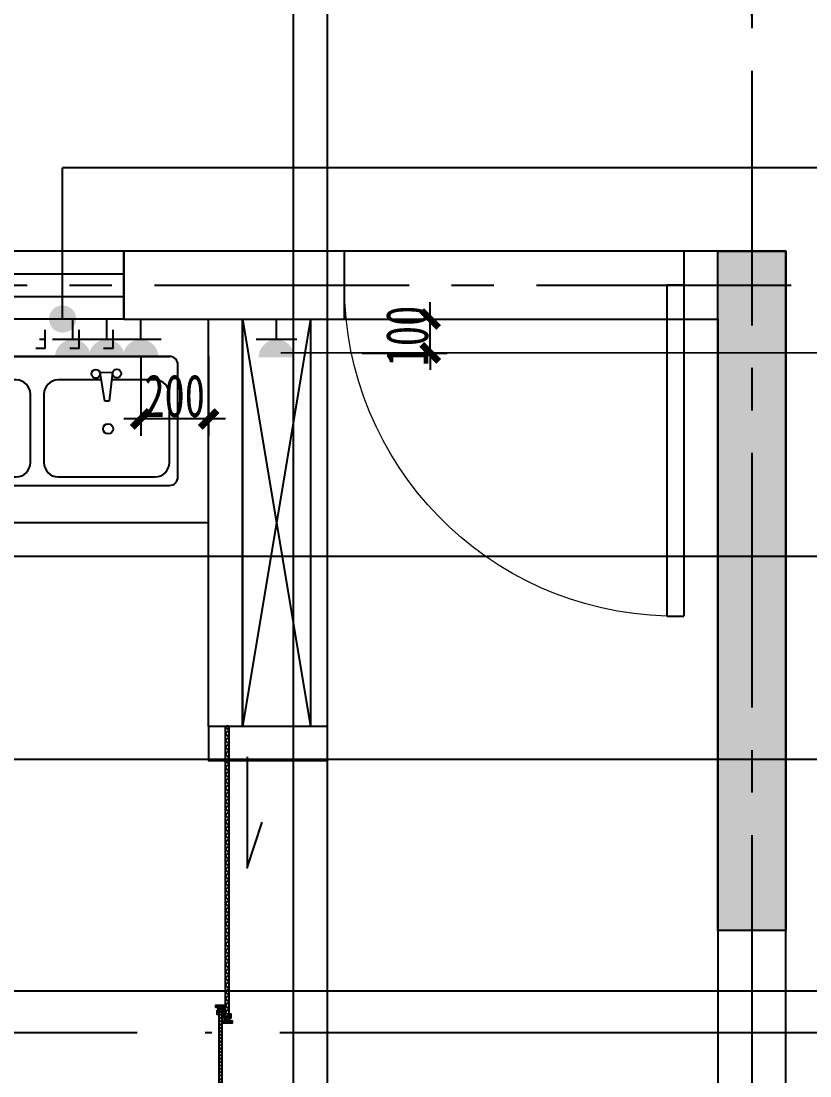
# Model space of a CAD drawing. Header units: millimetres. Extents: x -133666 to 880576, y -269375 to 86941.
# Drawn here: x 31122 to 33445, y -173559 to -170454 of the extents above; entities that cross this region are included whole.
import ezdxf
from ezdxf.enums import TextEntityAlignment as Align

# ---------------------------------------------------------------- set-up
doc = ezdxf.new("R2010")
doc.units = ezdxf.units.MM
doc.header["$LTSCALE"] = 1000
for name, pattern in [('6#轴网(1-4)20181120$0$11 12 17 18 19 20 21 22-ZW$0$DOTE', [2.42, 2, -0.2, 0.02, -0.2]), ('CENTER', [50.8, 31.75, -6.35, 6.35, -6.35]), ('CENTER2', [1.125, 0.75, -0.125, 0.125, -0.125])]:
    doc.linetypes.add(name, pattern=pattern)
doc.layers.get('0').update_dxf_attribs({"linetype": 'CONTINUOUS'})
doc.layers.get('Defpoints').update_dxf_attribs({"color": 6, "linetype": 'CONTINUOUS'})
for name, color, linetype in [('6#轴网(1-4)20181120$0$11 12 17 18 19 20 21 22-ZW$0$AXIS_轴线_A', 8, '6#轴网(1-4)20181120$0$11 12 17 18 19 20 21 22-ZW$0$DOTE'), ('A-FUR', 8, 'CONTINUOUS'), ('A-Lvtry', 5, 'CONTINUOUS'), ('AXIS', 253, 'CENTER'), ('DIM', 3, 'CONTINUOUS'), ('M-机电点位(布局空间)', 7, 'CONTINUOUS'), ('P-Furniture(活动家具)', 134, 'CONTINUOUS'), ('PUB_HATCH', 8, 'CONTINUOUS'), ('PUB_TEXT', 7, 'CONTINUOUS'), ('WALL', 2, 'CONTINUOUS'), ('WINDOW', 4, 'CONTINUOUS'), ('剪力墙', 6, 'CONTINUOUS'), ('门', 9, 'CONTINUOUS')]:
    doc.layers.add(name, color=color, linetype=linetype)
doc.styles.add('DIM', font='', dxfattribs={"width": 0.7})
doc.styles.add('HZ', font='romans.shx', dxfattribs={"width": 0.9, "bigfont": 'bzhz.shx'})
doc.styles.add('ZZ', font='tssdeng.shx', dxfattribs={"width": 0.7, "bigfont": 'tssdchn.shx'})
doc.styles.get('DIM').set_extended_font_data('SimSun')
doc.dimstyles.new('TSSD_100_100', dxfattribs={"dimtxt": 300, "dimasz": 100, "dimexe": 100, "dimexo": 250, "dimgap": 100, "dimtad": 1, "dimdec": 0, "dimzin": 0, "dimdsep": 46, "dimtxsty": 'ZZ', "dimblk": 'ARCHTICK', "dimcen": 0, "dimdle": 100, "dimclrd": 256, "dimclrt": 7, "dimadec": 0, "dimazin": 0, "dimtfac": 1, "dimtdec": 0, "dimtix": 1, "dimtmove": 2, "dimatfit": 3, "dimfxl": 0, "dimtolj": 1, "dimtzin": 0, "dimarcsym": 0})
doc.dimstyles.new('金螳螂1-50', dxfattribs={"dimscale": 50, "dimtxt": 2.5, "dimasz": 1, "dimexe": 1, "dimexo": 1, "dimgap": 0.1, "dimtad": 1, "dimdec": 0, "dimrnd": 5, "dimzin": 0, "dimdsep": 46, "dimtxsty": 'DIM', "dimblk": 'ARCHTICK', "dimcen": 2, "dimdle": 1, "dimclrd": 254, "dimclre": 254, "dimclrt": 30, "dimadec": 0, "dimazin": 0, "dimtfac": 1, "dimtdec": 0, "dimtix": 1, "dimtmove": 2, "dimatfit": 3, "dimldrblk": 'A', "dimfxl": 0, "dimtolj": 1, "dimtzin": 0, "dimarcsym": 0})

# ---------------------------------------------------------------- blocks, each defined once
blk = doc.blocks.new('A$C6BCA2219')
at = {"layer": 'P-Furniture(活动家具)'}
for p, q in [((-389.5, 380), (389.5, 380)), ((389.5, 380), (-389.5, 380)), ((-415.3, 354.8), (-415.3, 25.2)), ((-415.3, 25.2), (-415.3, 354.8)), ((414.7, 25.2), (414.7, 354.8)), ((-389.5, 0), (389.5, 0))]:
    blk.add_line(p, q, dxfattribs=at)
at = {"layer": 'P-Furniture(活动家具)', "color": 251}
for p, q in [((-220.2, 310.8), (-347.5, 310.8)), ((-223.7, 332.8), (-187.8, 333.3)), ((-210.5, 248.5), (-223.7, 332.8)), ((-187.8, 333.3), (-197.8, 248.5)), ((-61.9, 310.8), (-190.5, 310.8)), ((189.2, 310.8), (61.9, 310.8)), ((185.8, 332.8), (221.6, 333.3)), ((198.9, 248.5), (185.8, 332.8)), ((221.6, 333.3), (211.6, 248.5)), ((347.5, 310.8), (218.9, 310.8)), ((-389.5, 268.8), (-389.5, 67.2)), ((-197.8, 248.5), (-210.5, 248.5)), ((-19.9, 67.2), (-19.9, 268.8)), ((19.9, 268.8), (19.9, 67.2)), ((211.6, 248.5), (198.9, 248.5)), ((389.5, 67.2), (389.5, 268.8)), ((-347.5, 25.2), (-61.9, 25.2)), ((61.9, 25.2), (347.5, 25.2))]:
    blk.add_line(p, q, dxfattribs=at)
for centre, radius in [((-236.9, 329.1), 12.8), ((-174.7, 329.6), 12.8), ((172.6, 329.1), 12.8), ((234.8, 329.6), 12.8), ((-200.5, 166.9), 14.8), ((208.9, 166.9), 14.8)]:
    blk.add_circle(centre, radius, dxfattribs=at)
at = {"layer": 'P-Furniture(活动家具)'}
for centre, radius, start, end in [((-389.6, 354.3), 25.7, 89.8183, 178.9194), ((389.5, 354.8), 25.2, 0, 90), ((-389.6, 25.7), 25.7, 181.0806, 270.1817), ((389.5, 25.2), 25.2, 270, 0)]:
    blk.add_arc(centre, radius, start, end, dxfattribs=at)
at = {"layer": 'P-Furniture(活动家具)', "color": 251}
for centre, start, end in [((-347.5, 268.8), 90, 180), ((-61.9, 268.8), 0, 90), ((61.9, 268.8), 90, 180), ((347.5, 268.8), 0, 90), ((-347.5, 67.2), 180, 270), ((-61.9, 67.2), 270, 0), ((61.9, 67.2), 180, 270), ((347.5, 67.2), 270, 0)]:
    blk.add_arc(centre, 42, start, end, dxfattribs=at)
blk = doc.blocks.new('_ArchTick')
at = {"color": 0, "linetype": 'ByBlock', "const_width": 0.4}
blk.add_lwpolyline([(-0.5, -0.5), (0.5, 0.5)], dxfattribs=at)
blk = doc.blocks.new('*D349')
at = {"layer": 'Defpoints', "color": 0}
for p in [(6800, 10424), (3400, 9440.5), (6800, 9440.5)]:
    blk.add_point(p, dxfattribs=at)
at = {"layer": 'DIM', "color": 0, "lineweight": -2}
for p, q in [((3400, 9690.5), (3400, 10524)), ((6800, 9690.5), (6800, 10524))]:
    blk.add_line(p, q, dxfattribs=at)
at = {"layer": 'DIM', "lineweight": -2}
blk.add_line((3300, 10424), (6900, 10424), dxfattribs=at)
at = {"layer": 'DIM', "lineweight": -2, "xscale": 100, "yscale": 100, "zscale": 100, "rotation": 180}
blk.add_blockref('_ArchTick', (3400, 10424), dxfattribs=at)
at = {"layer": 'DIM', "lineweight": -2, "xscale": 100, "yscale": 100, "zscale": 100}
blk.add_blockref('_ArchTick', (6800, 10424), dxfattribs=at)
at = {"layer": 'DIM', "color": 7, "insert": (5100, 10674), "char_height": 300, "attachment_point": 5, "style": 'ZZ'}
blk.add_mtext('\\A1;3400', dxfattribs=at)
blk = doc.blocks.new('$DorLib2D$00000001')
for p, q in [((0.45, 0.975), (0.5, 0.975)), ((0.45, 0), (0.45, 0.975)), ((0.5, 0), (0.5, 0.975)), ((0.5, 0), (0.45, 0))]:
    blk.add_line(p, q)
at = {"lineweight": 13}
blk.add_arc((0.475, 0), 0.975, 91.4693, 180, dxfattribs=at)
blk = doc.blocks.new('$TCHSYS$WIN2D')
for p, q in [((-0.5, 0.5), (0.5, 0.5)), ((-0.5, 0.5), (-0.5, -0.5)), ((0.5, 0.5), (0.5, -0.5)), ((0.5, 0.1667), (-0.5, 0.1667)), ((0.5, -0.1667), (-0.5, -0.1667)), ((-0.5, -0.5), (0.5, -0.5))]:
    blk.add_line(p, q)
blk = doc.blocks.new('B20190310213323')
at = {"layer": 'PUB_HATCH'}
blk.add_hatch(color=256, dxfattribs=at).paths.add_polyline_path([(6800, 9000), (7000, 9000), (7000, 7000), (6800, 7000), (6800, 8800)])
at = {"layer": 'A-Lvtry', "ltscale": 3}
blk.add_lwpolyline([(5300, 8200), (4200.1, 8200), (4200.1, 6600), (4200.1, 6600)], dxfattribs=at)
at = {"layer": 'WALL'}
blk.add_line((5700, 8800), (6700, 8800), dxfattribs=at)
for points in [[(5700, 8800), (5700, 9000), (5050.1, 9000), (5050.1, 9000), (5050.1, 8800)], [(7000, 100), (7000, 9000), (6700, 9000), (6700, 8800), (6800, 8800), (6800, 200), (6100, 200), (6100, 0), (6800, 0), (6800, -1400), (6500, -1400), (6500, -1600), (7000, -1600)], [(5300, 8800), (5400, 8800), (5400, 7600), (5300, 7600)], [(5300, 7600), (5300, 7500), (5650, 7500), (5650, 7600)]]:
    blk.add_lwpolyline(points, close=True, dxfattribs=at)
at = {"layer": 'WINDOW'}
blk.add_line((6700, 9000, 0), (5700, 9000, 0), dxfattribs=at)
at = {"layer": '剪力墙', "elevation": 0}
blk.add_lwpolyline([(6800, 9000), (7000, 9000), (7000, 7000), (6800, 7000), (6800, 8800)], close=True, dxfattribs=at)
blk.add_lwpolyline([(6800, 8800), (6800, 8800)], dxfattribs=at)
at = {"layer": 'WINDOW', "rotation": 180}
for name, p, xscale, yscale, zscale in [('$TCHSYS$WIN2D', (4600.1, 8900), 900, 200, 900), ('$DorLib2D$00000001', (6200, 8900), -1000, 1000, -1000)]:
    blk.add_blockref(name, p, dxfattribs=dict(at, xscale=xscale, yscale=yscale, zscale=zscale))
blk = doc.blocks.new('墙面防潮插座 暗装')
for p, q in [((-54.1, 54.5), (54.1, 54.5)), ((0, 54.5), (0, 0))]:
    blk.add_line(p, q)
at = {"const_width": 47.2}
blk.add_lwpolyline([(23.6, 101.4, -0.414214), (0, 77.8, -0.414214), (-23.6, 101.4, -0.414214)], format="xyb", dxfattribs=at)
at = {"style": 'HZ', "width": 0.9}
blk.add_text('F', height=50, dxfattribs=at).set_placement((82.8, 53.4), align=Align.MIDDLE)
blk = doc.blocks.new('*D1195')
at = {"layer": 'Defpoints', "color": 0}
for p in [(31474, -171391.8), (31674, -171391.8), (31474, -171625.3)]:
    blk.add_point(p, dxfattribs=at)
at = {"layer": 'DIM', "color": 254, "lineweight": -2}
for p, q in [((31474, -171441.8), (31474, -171675.3)), ((31674, -171441.8), (31674, -171675.3)), ((31724, -171625.3), (31424, -171625.3))]:
    blk.add_line(p, q, dxfattribs=at)
at = {"layer": 'DIM', "color": 254, "lineweight": -2, "xscale": 50, "yscale": 50, "zscale": 50, "rotation": 180}
blk.add_blockref('_ArchTick', (31474, -171625.3), dxfattribs=at)
at = {"layer": 'DIM', "color": 254, "lineweight": -2, "xscale": 50, "yscale": 50, "zscale": 50}
blk.add_blockref('_ArchTick', (31674, -171625.3), dxfattribs=at)
at = {"layer": 'DIM', "color": 30, "insert": (31574, -171557.8), "char_height": 125, "attachment_point": 5, "style": 'DIM'}
blk.add_mtext('\\A1;200', dxfattribs=at)
blk = doc.blocks.new('A')
for p, q in [((-1.435, 1.148), (-1.09, 1.437)), ((-1.09, 1.437), (0, 0)), ((-1.435, 1.148), (-0.369, 0)), ((-0.369, 0), (-2.127, 0)), ((-1.435, -1.148), (-0.369, 0)), ((-1.09, -1.437), (0, 0)), ((-1.435, -1.148), (-1.09, -1.437))]:
    blk.add_line(p, q)
for points in [[(-1.435, 1.148), (-1.09, 1.437), (-0.369, 0), (0, 0)], [(-1.435, -1.148), (-1.09, -1.437), (-0.369, 0), (0, 0)]]:
    blk.add_solid(points)
blk = doc.blocks.new('二极 三极单相插座  暗装')
for p, q in [((-54.1, 54.5), (54.1, 54.5)), ((0, 54.5), (0, 0))]:
    blk.add_line(p, q)
at = {"const_width": 47.2}
blk.add_lwpolyline([(23.6, 101.4, -0.414214), (0, 77.8, -0.414214), (-23.6, 101.4, -0.414214)], format="xyb", dxfattribs=at)
blk = doc.blocks.new('*D1196')
at = {"layer": 'Defpoints', "color": 0}
for p in [(31774, -171331.2), (32326.7, -171331.2), (31774, -171431.2)]:
    blk.add_point(p, dxfattribs=at)
at = {"layer": 'DIM', "color": 254, "lineweight": -2}
for p, q in [((32326.7, -171331.2), (32326.7, -171281.2)), ((32126.7, -171331.2), (32376.7, -171331.2)), ((32326.7, -171431.2), (32326.7, -171331.2)), ((32126.7, -171431.2), (32376.7, -171431.2)), ((32326.7, -171431.2), (32326.7, -171481.2))]:
    blk.add_line(p, q, dxfattribs=at)
at = {"layer": 'DIM', "color": 254, "lineweight": -2, "xscale": 50, "yscale": 50, "zscale": 50}
for p, rotation in [((32326.7, -171331.2), 270), ((32326.7, -171431.2), 90)]:
    blk.add_blockref('_ArchTick', p, dxfattribs=dict(at, rotation=rotation))
at = {"layer": 'DIM', "color": 30, "insert": (32259.2, -171381.2), "char_height": 125, "attachment_point": 5, "rotation": 90, "style": 'DIM'}
blk.add_mtext('\\A1;100', dxfattribs=at)
blk = doc.blocks.new('B20190222125856')
at = {"layer": '6#轴网(1-4)20181120$0$11 12 17 18 19 20 21 22-ZW$0$AXIS_轴线_A'}
blk.add_line((2989.5, 6700), (9118.2, 6700), dxfattribs=at)
at = {"layer": 'AXIS', "linetype": 'CENTER2'}
for p, q in [((6800, 11781), (6800, -2685.7)), ((-2834.7, 8900), (9118.1, 8900))]:
    blk.add_line(p, q, dxfattribs=at)
at = {"layer": 'DIM'}
dim = blk.add_linear_dim(base=(6800, 10424), p1=(3400, 9440.5), p2=(6800, 9440.5), dimstyle='TSSD_100_100', dxfattribs=at)
dim.commit()
dim.dimension.update_dxf_attribs({"geometry": '*D349', "text_midpoint": (5100, 10674)})

msp = doc.modelspace()

# ---------------------------------------------------------------- hatches: boundary and pattern name
at = {"layer": '门'}
h = msp.add_hatch(dxfattribs=at)
h.set_pattern_fill('!PYH_GALSSC', color=250, scale=10, angle=450, style=0)
h.set_pattern_definition([(315, (31733.967, -172341.824), (9.9999, 9.9999), []), (45, (31733.967, -172341.824), (-9.9999, 9.9999), [])])
h.paths.add_polyline_path([(31726, -172529.2), (31732, -172529.2), (31734, -172531.2), (31734, -173382.2), (31732, -173384.2), (31726, -173384.2), (31724, -173382.2), (31724, -172531.2)])

# ---------------------------------------------------------------- linework, layer by layer
at = {"layer": 'A-FUR'}
for p, q in [((31774, -171331.2), (31974, -172531.2)), ((31974, -171331.2), (31774, -172531.2))]:
    msp.add_line(p, q, dxfattribs=at)
msp.add_lwpolyline([(31974, -172531.2), (31774, -172531.2), (31774, -171331.2), (31974, -171331.2)], close=True, dxfattribs=at)
at = {"layer": '门', "color": 250}
for p, q in [((31721.7, -173401.8), (31736.2, -173385.4)), ((31721.8, -173385.4), (31735.3, -173401.8))]:
    msp.add_line(p, q, dxfattribs=at)
at = {"layer": '门'}
msp.add_lwpolyline([(31726, -172529.2), (31732, -172529.2), (31734, -172531.2), (31734, -173382.2), (31732, -173384.2), (31726, -173384.2), (31724, -173382.2), (31724, -172531.2)], close=True, dxfattribs=at)
for points in [[(31787.4, -172620.5), (31787.4, -172947.1), (31831.3, -172812.1)], [(31744, -173403), (31714, -173403), (31714, -173398), (31721, -173398), (31721, -173388), (31718, -173388), (31718, -173378), (31723, -173378)], [(31714, -173403), (31744, -173403), (31744, -173398), (31737, -173398), (31737, -173388), (31740, -173388), (31740, -173378), (31735, -173378), (31735, -173384.2), (31723, -173384.2), (31723, -173379.2)], [(31742.8, -173401.8), (31715.2, -173401.8), (31715.2, -173399.2), (31722.2, -173399.2), (31722.2, -173386.8), (31719.2, -173386.8), (31719.2, -173379.2), (31721.8, -173379.2), (31721.8, -173385.4), (31736.2, -173385.4), (31736.2, -173379.2), (31738.8, -173379.2), (31738.8, -173386.8), (31735.8, -173386.8), (31735.8, -173399.2), (31742.8, -173399.2), (31742.8, -173401.8), (31715.2, -173401.8)], [(31723, -173379.2), (31723, -173378)]]:
    msp.add_lwpolyline(points, dxfattribs=at)

# ---------------------------------------------------------------- block references
at = {"layer": 'DIM'}
msp.add_blockref('B20190222125856', (26474, -180131.2), dxfattribs=at)
at = {"layer": 'P-Furniture(活动家具)', "color": 251}
msp.add_blockref('A$C6BCA2219', (31169.1, -171821.2), dxfattribs=at)

# ---------------------------------------------------------------- next in the draw order: block references
at = {"layer": 'WALL'}
msp.add_blockref('B20190310213323', (26374, -180131.2), dxfattribs=at)

# ---------------------------------------------------------------- next in the draw order: hatches: boundary and pattern name
at = {"layer": '门'}
h = msp.add_hatch(dxfattribs=at)
h.set_pattern_fill('!PYH_GALSSC', color=250, scale=10, angle=450, style=0)
h.set_pattern_definition([(45, (31713.967, -174313.639), (9.9999, -9.9999), []), (315, (31713.967, -174313.639), (-9.9999, -9.9999), [])])
h.paths.add_polyline_path([(31706, -174226.2), (31712, -174226.2), (31714, -174224.2), (31714, -173373.3), (31712, -173371.3), (31706, -173371.3), (31704, -173373.3), (31704, -174224.2)])

# ---------------------------------------------------------------- next in the draw order: linework, layer by layer
at = {"layer": 'A-FUR'}
for p in [(31924, -60536.6), (32024, -60536.6)]:
    msp.add_xline(p, (0, 1), dxfattribs=at)
at = {"layer": 'PUB_TEXT'}
for p, q in [((33927.8, -170885.6), (31243.9, -170885.6)), ((31243.9, -171331.2), (31243.9, -170885.6)), ((33927.8, -171430.1), (31886.7, -171431.2)), ((33927.8, -172030), (30454, -172030)), ((33927.8, -172628.3), (30387.3, -172628.3)), ((33927.8, -173309.6), (30126.4, -173309.6))]:
    msp.add_line(p, q, dxfattribs=at)
at = {"layer": 'PUB_TEXT', "const_width": 40}
msp.add_lwpolyline([(31243.9, -171351.2, -1), (31243.9, -171311.2, -1)], format="xyb", close=True, dxfattribs=at)
at = {"layer": '门', "color": 250}
for p, q in [((31701.7, -173353.7), (31716.2, -173370.1)), ((31701.8, -173370.1), (31715.3, -173353.7))]:
    msp.add_line(p, q, dxfattribs=at)
at = {"layer": '门'}
for points in [[(31724, -173352.5), (31694, -173352.5), (31694, -173357.5), (31701, -173357.5), (31701, -173367.5), (31698, -173367.5), (31698, -173377.5), (31703, -173377.5)], [(31694, -173352.5), (31724, -173352.5), (31724, -173357.5), (31717, -173357.5), (31717, -173367.5), (31720, -173367.5), (31720, -173377.5), (31715, -173377.5), (31715, -173371.3), (31703, -173371.3), (31703, -173376.3)], [(31722.8, -173353.7), (31695.2, -173353.7), (31695.2, -173356.3), (31702.2, -173356.3), (31702.2, -173368.7), (31699.2, -173368.7), (31699.2, -173376.3), (31701.8, -173376.3), (31701.8, -173370.1), (31716.2, -173370.1), (31716.2, -173376.3), (31718.8, -173376.3), (31718.8, -173368.7), (31715.8, -173368.7), (31715.8, -173356.3), (31722.8, -173356.3), (31722.8, -173353.7), (31695.2, -173353.7)], [(31703, -173376.3), (31703, -173377.5)]]:
    msp.add_lwpolyline(points, dxfattribs=at)
msp.add_lwpolyline([(31706, -174226.2), (31712, -174226.2), (31714, -174224.2), (31714, -173373.3), (31712, -173371.3), (31706, -173371.3), (31704, -173373.3), (31704, -174224.2)], close=True, dxfattribs=at)

# ---------------------------------------------------------------- next in the draw order: block references
at = {"layer": 'M-机电点位(布局空间)', "color": 7, "xscale": 1.111111111124046, "yscale": 1.111111111124046, "zscale": 1.111111111124046, "rotation": 180}
for name, p in [('墙面防潮插座 暗装', (31274, -171331.2)), ('墙面防潮插座 暗装', (31374, -171331.2)), ('墙面防潮插座 暗装', (31474, -171331.2)), ('二极 三极单相插座  暗装', (31874, -171331.2))]:
    msp.add_blockref(name, p, dxfattribs=at)

# ---------------------------------------------------------------- next in the draw order: dimensions: what is measured, and where the dimension line sits
at = {"layer": 'DIM'}
dim = msp.add_linear_dim(base=(32326.7, -171331.2), p1=(31774, -171431.2), p2=(31774, -171331.2), angle=90, dimstyle='金螳螂1-50', dxfattribs=at)
dim.commit()
dim.dimension.update_dxf_attribs({"geometry": '*D1196', "text_midpoint": (32259.2, -171381.2)})
dim = msp.add_linear_dim(base=(31474, -171625.3), p1=(31674, -171391.8), p2=(31474, -171391.8), dimstyle='金螳螂1-50', dxfattribs=at)
dim.commit()
dim.dimension.update_dxf_attribs({"geometry": '*D1195', "text_midpoint": (31574, -171557.8)})

doc.saveas('drawing.dxf')
